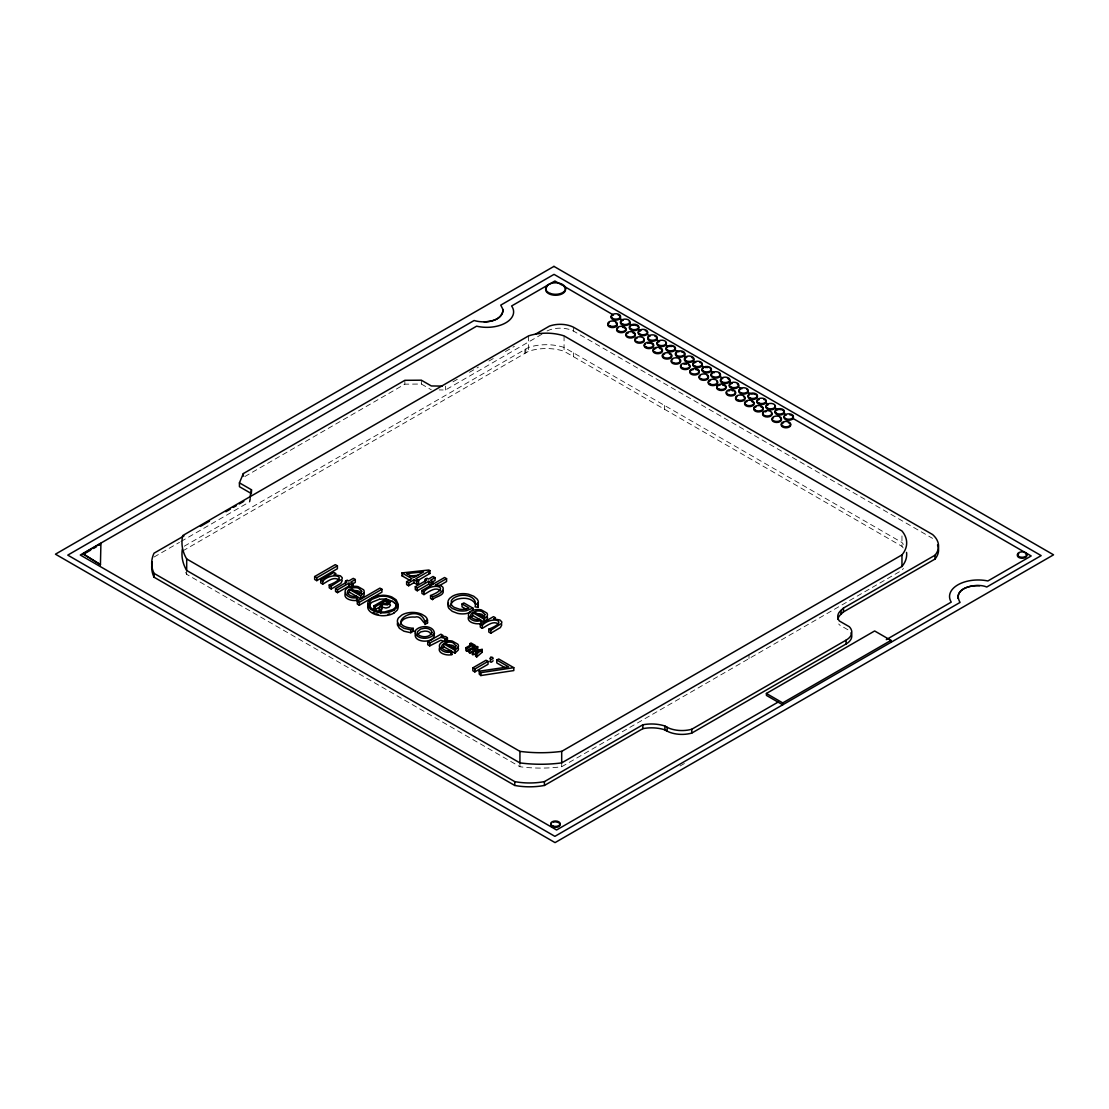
<?xml version="1.0" encoding="UTF-8"?>
<svg xmlns="http://www.w3.org/2000/svg" width="1109" height="1109" viewBox="0 0 1109 1109"><rect width="100%" height="100%" fill="white"/><g stroke="black" fill="none" stroke-linecap="round" stroke-linejoin="round"><path stroke-width="0.75" stroke-dasharray="5 3.75" d="M180.975 541.483L249.802 501.739L251.147 495.266M541.927 334.239L445.458 389.994L439.178 389.911M244.812 476.565L404.854 384.171L421.337 384.033L431.332 389.8M452.957 381.815L458.946 378.363M469.44 372.305L478.436 367.107M488.917 361.049L494.919 357.583M505.413 351.539L514.396 346.341M154.04 557.037L179.478 542.343M184.26 546.21L528.591 347.422A35.765 20.641 0 0 1 564.065 347.422L901.964 542.509A47.978 27.697 0 0 1 903.391 544.394M182.763 550.923L528.591 351.262A35.765 20.641 0 0 1 564.065 351.262L901.964 546.349A47.978 27.697 0 0 1 903.391 548.248M185.647 572.452A89.302 51.555 0 0 0 186.686 574.337L519.927 766.735A93.78 54.147 0 0 0 561.695 766.735L901.964 570.289A47.978 27.697 0 0 0 903.391 568.404M680.053 766.014L684.544 763.422M547.056 330.967L549.385 329.969A20.17 11.645 0 0 1 573.644 331.147L932.572 538.364M847.9 629.76L839.333 624.811A19.13 11.048 0 0 1 838.764 623.951M901.964 535.91L901.964 546.349M748.991 654.767L748.991 658.607M664.568 405.45L664.568 409.29M573.644 327.294L573.644 331.147M573.492 352.87L573.492 356.71M564.065 335.888L564.065 351.262M561.695 762.895L561.695 766.735M528.591 335.888L528.591 351.262M525.832 349.016L525.832 352.87M524.89 349.557L524.89 353.411M519.927 762.895L519.927 766.735M445.458 386.14L445.458 389.994M421.337 380.193L421.337 384.033M404.854 380.318L404.854 384.171M249.802 499.175L249.802 501.739M186.686 570.497L186.686 574.337"/><path stroke-width="1.5" d="M100.434 564.661L100.919 543.41L82.939 553.793L100.434 564.661L82.939 553.793M503.042 310.922C501.712 319.337 491.342 321.665 484.134 321.846M477.743 602.936A14.472 8.359 0 0 1 478.326 605.07L477.965 607.288L475.096 606.859C478.201 596.531 464.588 593.301 457.171 596.365A12.698 7.333 0 0 0 451.363 600.69L451.238 604.253A11.728 6.765 0 0 0 454.385 607.455L459.57 609.215A9.953 5.753 0 0 0 463.41 609.368A9.634 5.559 0 0 0 468.857 607.898L462.037 603.961L462.037 606.845L466.127 609.215M249.802 497.899L251.48 489.79L239.433 482.845L243.315 473.585L404.854 380.318L421.337 380.193L431.332 385.96L442.311 386.098M369.311 606.886L369.754 604.918A13.474 7.777 0 0 1 372.056 602.173L379.444 599.29M400.446 624.117C401.652 617.838 409.651 616.632 415.016 617.103C421.947 614.802 423.375 626.654 427.506 623.05L427.506 620.167A13.474 7.777 0 0 0 425.038 616.216L421.739 614.247A15.471 8.927 0 0 0 416.332 612.709L414.433 612.487A14.791 8.539 0 0 0 406.851 613.069A15.276 8.817 0 0 0 401.888 614.996L398.547 617.852A14.68 8.47 0 0 0 397.507 622.204L399.434 625.448L403.967 628.332L410.76 629.829L413.283 628.373L413.283 631.257L410.76 632.712L403.967 631.215L399.434 628.332L397.507 625.102A14.68 8.47 0 0 1 397.535 622.87M450.906 605.348L451.363 603.573A12.698 7.333 0 0 1 457.171 599.248C463.091 597.529 471.145 597.654 474.943 603.282M477.965 607.288L478.326 602.187A14.472 8.359 0 0 0 477.106 599.026L473.723 596.226L468.663 594.272A14.569 8.415 0 0 0 463.021 593.648A14.708 8.498 0 0 0 459.209 593.967L457.365 594.341A15.651 9.038 0 0 0 452.361 596.295L449.963 598.098A14.944 8.622 0 0 0 448.091 601.217L447.939 602.312A14.569 8.415 0 0 0 448.965 605.569L452.264 608.453L457.56 610.491A13.544 7.818 0 0 0 466.307 610.712L472.933 608.134L472.933 611.031M380.872 612.736L382.522 604.322L387.554 604.932L390.451 602.339L386.098 598.818L373.927 605.847L373.927 608.73L375.327 609.548L380.9 606.332L380.9 603.448L379.278 608.938L379.278 611.821L380.872 612.736L382.522 604.322M470.646 617.685L472.711 615.481L472.711 612.598L483.926 619.072L483.926 621.955L472.711 615.481M415.528 633.184C411.924 643.65 437.182 643.899 433.979 633.35M345.523 592.774C342.251 599.137 353.161 601.577 357.611 600.163L357.611 597.28L356.377 596.06C352.343 597.959 343.346 593.121 349.418 589.35L360.633 595.824L360.633 598.708L349.418 592.234L349.418 589.35M439.802 647.212C436.53 653.561 447.44 656.015 451.89 654.587L451.89 651.704L450.656 650.484C446.622 652.383 437.625 647.545 443.697 643.788L454.912 650.248L454.912 653.146L443.697 646.672L443.697 643.788M468.816 616.022C465.544 622.371 476.44 624.824 480.89 623.41L480.89 620.527L479.67 619.307C475.636 621.206 466.639 616.354 472.711 612.598M417.511 634.528L420.768 631.894L424.705 631.118A6.973 4.02 0 0 1 428.767 631.77L431.997 634.598M648.363 337.164A4.713 2.717 0 0 0 650.096 340.879A4.713 2.717 0 0 0 656.528 339.881L656.999 339.229A4.713 2.717 0 0 0 654.795 336.166M468.816 649.43L476.87 646.325L477.716 646.824L474.818 650.512L482.165 649.389L482.165 652.272L476.759 656.902L475.553 656.209L475.553 653.326L478.936 650.484L472.988 651.995L472.268 651.579L474.985 648.183L469.966 650.096L468.816 649.43L468.816 652.314L469.966 652.979L472.434 651.995M347.755 593.675L349.418 592.234M442.034 648.113L443.697 646.672M152.28 562.027A66.193 38.219 0 0 0 154.04 577.207L514.728 785.449A48.02 27.725 0 0 0 544.436 785.449L642.832 728.655A27.268 15.748 0 0 1 664.901 729.861L668.477 731.801A22.36 12.906 0 0 0 691.78 733.077L846.112 643.969L846.112 640.129A19.407 11.201 0 0 0 849.328 626.737L839.333 620.971A19.13 11.048 0 0 1 840.996 610.394L843.464 608.065L934.998 555.235A36.652 21.168 0 0 0 932.572 534.524L573.644 327.294A20.17 11.645 0 0 0 549.385 326.129L535.384 334.225M837.822 619.404A19.13 11.048 0 0 1 840.996 614.234L843.464 611.918L934.998 559.075A36.652 21.168 0 0 0 937.521 544.963M476.759 656.902L476.759 654.019L482.165 649.389M393.75 610.297L397.064 607.427A14.958 8.636 0 0 0 398.145 604.142L396.135 599.803L392.004 597.086A15.318 8.844 0 0 0 386.639 595.561A14.985 8.65 0 0 0 382.799 595.27L377.129 595.921L372.167 597.834A15.276 8.817 0 0 0 368.84 600.69A14.791 8.539 0 0 0 367.828 605.07L368.202 606.179M393.75 613.18L397.064 610.31A14.958 8.636 0 0 0 398.145 607.025L397.646 604.793M360.633 595.824L363.849 592.858A8.11 4.686 0 0 0 363.558 589.794L358.055 586.633A8.941 5.157 0 0 0 352.704 586.425C338.287 588.047 346.965 600.926 357.611 597.28M360.633 598.708L363.849 595.741A8.11 4.686 0 0 0 363.558 592.677M483.926 619.072L487.142 616.105A8.11 4.686 0 0 0 486.837 613.027L481.348 609.881A8.941 5.157 0 0 0 475.983 609.673C461.58 611.295 470.258 624.159 480.89 620.527M483.926 621.955L487.142 618.988A8.11 4.686 0 0 0 487.336 616.937M454.912 650.248L458.128 647.296A8.11 4.686 0 0 0 457.837 644.218L452.333 641.071A8.941 5.157 0 0 0 446.982 640.863C432.565 642.471 441.243 655.35 451.89 651.704M454.912 653.146L458.128 650.179A8.11 4.686 0 0 0 457.837 647.101M82.939 554.569L90.633 550.133M93.503 548.47L96.386 546.806M183.969 535.91L154.04 553.183A66.193 38.219 0 0 0 154.04 573.367L154.04 577.207M200.424 526.401L209.407 521.216M225.862 511.72L230.353 509.128M233.347 507.395L236.342 505.676M239.322 503.943L243.814 501.351M314.651 576.555L335.306 564.633L337.413 565.853L337.413 568.737L316.758 580.659L314.651 579.439L314.651 576.555L316.758 577.775L337.413 565.853M338.869 579.799C333.504 576.015 327.28 581.809 322.733 584.096L320.723 582.946L320.723 580.062L333.934 572.438L335.93 573.589L334.045 574.684L340.38 575.807L342.251 577.72L342.113 579.092L331.231 586.12L329.221 584.97L329.221 587.853L331.231 589.004L340.823 583.376L342.251 580.603M320.723 580.062L322.733 581.213C331.05 571.592 351.359 576.264 329.221 584.97M345.467 584.041L345.467 581.158L347.256 580.132L348.739 580.991L353.286 578.357L355.296 579.522L355.296 582.405L351.886 584.374M355.296 579.522L350.749 582.142L353.119 583.514L353.119 586.398L351.345 587.437L348.961 586.051L337.538 592.65L335.528 591.499L335.528 588.616L346.951 582.017L345.467 581.158M335.528 588.616L337.538 589.766L348.961 583.168L351.345 584.554L353.119 583.514M410.51 580.714L401.985 575.793L401.985 572.909L428.836 569.998L429.904 570.622L429.904 573.505L417.178 580.853M357.292 601.175L379.916 588.103L381.926 589.253L381.926 592.137L359.288 605.209L357.292 604.058L357.292 601.175L359.288 602.326L381.926 589.253M401.985 575.793L402.706 575.377M429.904 570.622L415.764 578.787L418.592 580.409L418.592 583.292L416.79 584.332L413.962 582.71L408.653 585.774L406.615 584.595L406.615 581.712L411.924 578.648L401.985 572.909M406.615 581.712L408.653 582.89L413.962 579.827L416.79 581.449L418.592 580.409M373.927 605.847L375.327 606.665L380.9 603.448M386.306 600.329L382.078 602.769L386.459 603.975L388.51 602.187C386.251 597.959 384.892 603.532 387.984 604.322M425.232 582.156L425.232 579.272L427.007 578.246L428.49 579.092L433.037 576.472L435.047 577.637L435.047 580.52L431.096 582.655L428.726 581.282L417.289 587.881L415.293 586.716L415.293 589.6L417.289 590.764L428.726 584.166L431.096 585.538L431.096 582.655M415.293 586.716L426.715 580.132L425.232 579.272M435.047 577.637L430.5 580.257L432.884 581.629L432.884 584.512M440.55 590.792C435.449 586.065 428.462 592.234 423.943 594.604L421.933 593.44L421.933 590.556L444.57 577.498L446.58 578.648L446.58 581.532L438.11 586.425M421.933 590.556L423.943 591.721C432.108 582.045 452.666 586.883 430.542 595.533L430.542 598.416L432.552 599.567C434.839 596.545 444.751 595.796 443.129 590.459M446.58 578.648L435.282 585.164C449.284 584.914 442.408 594.258 432.552 596.684L430.542 595.533M424.955 624.519L424.899 621.608L427.506 620.167M462.037 603.961L463.867 602.908L472.933 608.134M427.727 641.834L440.925 634.209L442.935 635.374L441.188 636.441L445.263 636.538A4.99 2.883 0 0 1 447.426 637.966L447.426 640.85L445.056 641.709L440.814 640.267L429.724 645.882L427.727 644.717L427.727 641.834L429.724 642.998L440.814 637.384L444.64 638.299L445.056 641.709M498.44 623.993C493.075 620.208 486.851 626.003 482.304 628.29L480.294 627.139L480.294 624.256L493.505 616.632L495.501 617.782L493.616 618.877L499.951 620L501.822 621.913L501.684 623.286L490.802 630.314L488.792 629.163L488.792 632.047L490.802 633.197L500.395 627.569L501.822 624.797M480.294 624.256L482.304 625.407C490.622 615.786 510.93 620.458 488.792 629.163M469.939 646.505L469.939 643.622L471.048 642.998L475.29 645.438L474.181 646.076L472.642 645.188L467.055 648.418L465.877 647.739L465.877 650.623L467.055 651.302L472.642 648.072L472.642 645.188M465.877 647.739L471.477 644.509L469.939 643.622M472.822 667.868L486.033 660.243L488.029 661.408L488.029 664.291L474.832 671.915L472.822 670.751L472.822 667.868L474.832 669.032L488.029 661.408M496.79 660.035L498.676 658.954L513.8 667.673L513.8 670.571L480.793 675.547L479.227 674.078L479.227 671.181L508.615 666.856L496.79 660.035L496.79 662.932L505.662 668.048M186.686 558.964L519.927 751.361A93.78 54.147 0 0 0 561.695 751.361L901.964 554.902A47.978 27.697 0 0 0 901.964 530.975L564.065 335.888A35.765 20.641 0 0 0 528.591 335.888L182.763 535.55A89.302 51.555 0 0 0 186.686 558.964L186.686 570.497L519.927 762.895A93.78 54.147 0 0 0 561.695 762.895L901.964 566.449A47.978 27.697 0 0 0 906.552 552.421M154.04 573.367L514.728 781.609A48.02 27.725 0 0 0 544.436 781.609L642.832 724.801A27.268 15.748 0 0 1 664.901 726.007L668.477 727.961A22.36 12.906 0 0 0 691.78 729.237L846.112 640.129M890.971 640.392L782.732 702.898L782.732 704.811L766.402 695.385L766.402 693.458L874.641 630.966L890.971 640.392L890.971 642.319M778.047 702.122L556.566 829.989L80.278 555.013L476.62 326.171A26.796 15.471 0 0 0 505.773 322.816A26.796 15.471 0 0 0 511.596 305.987L554.902 280.993L562.623 285.457M886.299 639.616L951.245 602.118A28.598 16.51 0 0 1 957.913 584.817A28.598 16.51 0 0 1 987.883 580.964L1031.19 555.969L793.046 418.481M470.812 612.14L466.307 613.596A13.544 7.818 0 0 1 457.56 613.374L452.264 611.336L448.965 608.453A14.569 8.415 0 0 1 447.939 605.195L448.091 604.1A14.944 8.622 0 0 1 448.48 603.033M490.774 657.29L489.818 658.649A1.816 1.054 0 0 0 491.495 659.301L493.158 658.663L492.743 657.54A1.816 1.054 0 0 0 490.843 657.277M490.774 660.174L489.818 661.532A1.816 1.054 0 0 0 491.495 662.184L493.131 660.77M445.056 638.826L447.426 637.966M388.081 614.275L389.689 613.818M472.268 651.579L472.268 654.462L475.913 654.102M678.902 351.872L674.937 350.292M778.463 409.665L775.011 408.07M786.336 415.14L784.035 413.283M479.227 671.181L480.793 672.664L513.8 667.673M410.053 576.07L418.384 575.266M979.58 585.76C971.373 585.164 957.469 587.784 957.871 598.306M475.096 603.975L477.965 604.405M376.298 613.804L377.906 614.261M382.522 607.205L385.946 608.037L389.009 607.219L390.451 605.223L389.855 604.128M392.544 598.527L387.97 596.739A13.197 7.624 0 0 0 379.444 596.406L372.056 599.29A13.474 7.777 0 0 0 369.741 602.035L369.754 605.999A13.668 7.888 0 0 0 373.345 609.59L379.569 611.711A13.086 7.555 0 0 0 384.726 611.918L392.628 609.617A13.336 7.694 0 0 0 395.594 607.039L396.454 603.088A13.474 7.777 0 0 0 395.566 601.133M392.544 601.411L387.97 599.622A13.197 7.624 0 0 0 379.444 599.29M373.345 612.473L374.773 613.208M564.093 286.302L613.471 315.025A4.713 2.717 0 0 0 612.501 315.469M620.028 318.588L623.078 320.349M629.357 323.98L632.879 325.297A4.713 2.717 0 0 1 634.098 325.214M638.285 329.137L640.836 330.607M647.101 334.225L650.096 336.166A4.713 2.717 0 0 0 649.112 336.595M656.639 339.728L659.605 341.433M665.885 345.065L668.658 346.66M684.308 355.712L686.776 357.348A4.713 2.717 0 0 0 685.806 361.631A4.713 2.717 0 0 0 693.208 361.063L693.679 360.411A4.713 2.717 0 0 0 691.489 357.348M693.319 360.91L695.87 362.38M701.914 365.873L705.476 367.536A4.713 2.717 0 0 1 707.916 367.536M711.049 371.141L714.03 372.86M720.088 376.353L722.791 378.46A4.713 2.717 0 0 0 721.82 378.89M729.5 381.787L732.273 383.395M738.317 386.889L741.796 388.899M747.854 392.392L751.514 394.111A4.713 2.717 0 0 1 752.734 394.014M765.889 402.803L767.941 403.995M766.402 693.458L782.732 702.898M428.836 572.882L429.904 573.505M251.48 493.644L239.433 486.685L239.433 482.845M481.292 651.759L482.165 652.272M424.899 621.608C418.731 601.466 382.023 625.559 413.241 628.346L413.283 631.257M475.553 653.326L476.759 654.019M379.278 608.938L380.872 609.853M370.877 609.298L372.291 610.227A15.401 8.886 0 0 0 377.393 612.196L381.163 612.778A15.152 8.747 0 0 0 386.944 612.57A14.847 8.567 0 0 0 388.788 612.21A14.958 8.636 0 0 0 393.792 610.283M450.656 653.367L451.89 654.587M356.377 598.943L357.611 600.163M455.896 648.003L452.999 645.604A6.294 3.632 0 0 0 447.274 645.188M361.617 593.578L358.72 591.18A6.294 3.632 0 0 0 352.995 590.764M485.007 617.463L481.999 614.428A6.294 3.632 0 0 0 478.603 613.79M934.998 555.235L934.998 559.075M901.964 554.902L901.964 566.449M843.464 608.065L843.464 611.918M840.996 610.394L840.996 614.234M691.78 729.237L691.78 733.077M667.147 727.31L667.147 731.164L664.901 729.861L664.901 726.007M642.832 724.801L642.832 728.655M561.695 751.361L561.695 762.895M544.436 781.609L544.436 785.449M519.927 751.361L519.927 762.895M514.728 781.609L514.728 785.449M490.802 630.314L490.802 633.197M482.304 625.407L482.304 628.29M480.793 672.664L480.793 675.547M477.716 646.824L477.716 649.708M474.832 669.032L474.832 671.915M472.988 651.995L472.988 654.878M469.966 650.096L469.966 652.979M467.055 648.418L467.055 651.302M432.552 596.684L432.552 599.567M429.724 642.998L429.724 645.882M428.726 581.282L428.726 584.166M423.943 591.721L423.943 594.604M417.289 587.881L417.289 590.764M416.79 581.449L416.79 584.332M413.962 579.827L413.962 582.71M410.76 629.829L410.76 632.712M408.653 582.89L408.653 585.774M375.327 606.665L375.327 609.548M359.288 602.326L359.288 605.209M351.345 584.554L351.345 587.437M348.961 583.168L348.961 586.051M337.538 589.766L337.538 592.65M331.231 586.12L331.231 589.004M322.733 581.213L322.733 584.096M316.758 577.775L316.758 580.659M251.48 489.79L251.48 492.354M243.315 473.585L243.315 476.149M100.919 543.41L99.255 545.143L99.255 544.38M83.438 553.502L83.438 554.278M850.963 632.795A19.407 11.201 0 0 1 846.112 643.969M186.686 570.497A89.302 51.555 0 0 1 182.375 549.052M618.184 315.025A4.713 2.717 0 0 1 620.375 318.089L619.917 318.74A4.713 2.717 0 0 1 613.471 319.739A4.713 2.717 0 0 1 611.752 316.023M622.814 320.418A4.713 2.717 0 0 0 621.83 324.701A4.713 2.717 0 0 0 629.247 324.133L629.718 323.481A4.713 2.717 0 0 0 629.247 321.416M630.758 326.004A4.713 2.717 0 0 0 631.229 330.094A4.713 2.717 0 0 0 638.174 329.29L638.645 328.638A4.713 2.717 0 0 0 637.425 326.004M635.318 325.297A4.713 2.717 0 0 1 636.455 325.575M640.558 330.662A4.713 2.717 0 0 0 639.588 334.946A4.713 2.717 0 0 0 646.991 334.377L647.462 333.726A4.713 2.717 0 0 0 646.991 331.66M645.272 330.662A4.713 2.717 0 0 1 646.242 331.092M659.328 341.503A4.713 2.717 0 0 0 658.358 345.786A4.713 2.717 0 0 0 665.76 345.218L666.232 344.566A4.713 2.717 0 0 0 665.76 342.501M667.41 347.159A4.713 2.717 0 0 0 667.868 351.248A4.713 2.717 0 0 0 674.813 350.444L675.284 349.792A4.713 2.717 0 0 0 674.064 347.159M669.517 346.465A4.713 2.717 0 0 1 671.957 346.465M676.795 352.579A4.713 2.717 0 0 0 677.252 356.654A4.713 2.717 0 0 0 684.198 355.864L684.669 355.213A4.713 2.717 0 0 0 683.449 352.579M681.342 351.872A4.713 2.717 0 0 1 682.479 352.149M615.828 322.927A4.713 2.717 0 0 1 615.828 326.767A4.713 2.717 0 0 1 609.174 326.767A4.713 2.717 0 0 1 609.174 322.927M624.672 328.028A4.713 2.717 0 0 1 624.672 331.882A4.713 2.717 0 0 1 618.018 331.882A4.713 2.717 0 0 1 618.018 328.028M622.565 327.321A4.713 2.717 0 0 1 623.702 327.599M632.962 332.936A4.713 2.717 0 0 1 634.209 337.039A4.713 2.717 0 0 1 627.001 337.039A4.713 2.717 0 0 1 628.248 332.936M643.622 339.104A4.713 2.717 0 0 1 641.903 342.82A4.713 2.717 0 0 1 635.471 341.822A4.713 2.717 0 0 1 637.19 338.106M651.274 343.513A4.713 2.717 0 0 1 652.771 347.436A4.713 2.717 0 0 1 645.882 347.949A4.713 2.717 0 0 1 645.59 343.942M647.698 343.236A4.713 2.717 0 0 1 650.137 343.236M661.435 349.28A4.713 2.717 0 0 1 660.964 352.939A4.713 2.717 0 0 1 654.601 352.995A4.713 2.717 0 0 1 653.963 349.335M654.823 348.822A4.713 2.717 0 0 1 655.876 348.462M659.481 348.434A4.713 2.717 0 0 1 660.562 348.78M669.392 353.979A4.713 2.717 0 0 1 670.64 358.082A4.713 2.717 0 0 1 663.432 358.082A4.713 2.717 0 0 1 664.679 353.979M680.482 360.758A4.713 2.717 0 0 1 675.922 364.182A4.713 2.717 0 0 1 671.375 360.758M671.846 360.106A4.713 2.717 0 0 1 672.595 359.538M679.263 359.538A4.713 2.717 0 0 1 680.011 360.106M688.564 364.916A4.713 2.717 0 0 1 688.841 368.59A4.713 2.717 0 0 1 682.534 369.061A4.713 2.717 0 0 1 681.148 365.471M684.017 364.209A4.713 2.717 0 0 1 686.457 364.209M693.485 363.53A4.713 2.717 0 0 0 695.218 367.245A4.713 2.717 0 0 0 701.65 366.247L702.122 365.596A4.713 2.717 0 0 0 701.65 363.53M694.234 362.962A4.713 2.717 0 0 1 695.218 362.532M699.918 362.532A4.713 2.717 0 0 1 700.902 362.962M703.369 368.23A4.713 2.717 0 0 0 703.827 372.319A4.713 2.717 0 0 0 710.772 371.515L711.243 370.863A4.713 2.717 0 0 0 710.023 368.23M712.394 373.456A4.713 2.717 0 0 0 712.865 377.531A4.713 2.717 0 0 0 719.81 376.741L720.282 376.076A4.713 2.717 0 0 0 720.282 374.676M719.062 373.456A4.713 2.717 0 0 1 719.81 374.01M721.072 379.458A4.713 2.717 0 0 0 722.791 383.173A4.713 2.717 0 0 0 729.223 382.175L729.694 381.51A4.713 2.717 0 0 0 729.223 379.458M727.504 378.46A4.713 2.717 0 0 1 728.474 378.89M731.607 383.548A4.713 2.717 0 0 0 730.637 387.831A4.713 2.717 0 0 0 738.053 387.263L738.525 386.611A4.713 2.717 0 0 0 737.305 383.977M738.954 390.701A4.713 2.717 0 0 0 741.699 393.917A4.713 2.717 0 0 0 747.577 392.766L748.048 392.115A4.713 2.717 0 0 0 748.048 390.701M739.412 390.049A4.713 2.717 0 0 1 740.16 389.481M746.828 389.481A4.713 2.717 0 0 1 747.577 390.049M749.393 394.818A4.713 2.717 0 0 0 749.864 398.893A4.713 2.717 0 0 0 756.809 398.089L757.281 397.438A4.713 2.717 0 0 0 756.061 394.818M753.94 394.111A4.713 2.717 0 0 1 755.077 394.374M759.194 399.476A4.713 2.717 0 0 0 758.209 403.745A4.713 2.717 0 0 0 765.626 403.191L766.097 402.525A4.713 2.717 0 0 0 765.626 400.46M763.893 399.476A4.713 2.717 0 0 1 764.877 399.905M766.582 405.728A4.713 2.717 0 0 0 768.315 409.443A4.713 2.717 0 0 0 774.747 408.445L775.219 407.793A4.713 2.717 0 0 0 774.747 405.728M767.331 405.173A4.713 2.717 0 0 1 768.315 404.73M777.326 409.942A4.713 2.717 0 0 0 776.355 414.225A4.713 2.717 0 0 0 783.758 413.657L784.229 413.005A4.713 2.717 0 0 0 782.039 409.942M779.682 409.581A4.713 2.717 0 0 1 780.902 409.665M784.617 416.138A4.713 2.717 0 0 0 786.336 419.854A4.713 2.717 0 0 0 792.769 418.855L793.24 418.204A4.713 2.717 0 0 0 792.02 415.57M789.913 414.877A4.713 2.717 0 0 1 791.05 415.14M697.866 370.337A4.713 2.717 0 0 1 697.866 374.19A4.713 2.717 0 0 1 691.198 374.19A4.713 2.717 0 0 1 691.198 370.337M692.182 369.907A4.713 2.717 0 0 1 693.319 369.644M695.745 369.644A4.713 2.717 0 0 1 696.882 369.907M708.332 376.894A4.713 2.717 0 0 1 703.771 380.318A4.713 2.717 0 0 1 699.224 376.894M699.696 376.242A4.713 2.717 0 0 1 700.444 375.688M707.112 375.688A4.713 2.717 0 0 1 707.861 376.242M717.01 381.524A4.713 2.717 0 0 1 712.935 385.613A4.713 2.717 0 0 1 708.859 381.524M709.608 380.969A4.713 2.717 0 0 1 710.578 380.539M725.91 387.055A4.713 2.717 0 0 1 721.363 390.479A4.713 2.717 0 0 1 716.816 387.055M717.287 386.389A4.713 2.717 0 0 1 718.036 385.835M719.006 385.405A4.713 2.717 0 0 1 720.143 385.128M722.583 385.128A4.713 2.717 0 0 1 723.72 385.405M724.69 385.835A4.713 2.717 0 0 1 725.438 386.389M735.004 391.921A4.713 2.717 0 0 1 730.914 395.996A4.713 2.717 0 0 1 726.839 391.921M728.571 390.923A4.713 2.717 0 0 1 729.694 390.645M732.134 390.645A4.713 2.717 0 0 1 733.271 390.923M744.832 397.979A4.713 2.717 0 0 1 740.271 401.403A4.713 2.717 0 0 1 735.724 397.979M736.196 397.313A4.713 2.717 0 0 1 736.944 396.759M743.612 396.759A4.713 2.717 0 0 1 744.361 397.313M753.399 402.539A4.713 2.717 0 0 1 751.68 406.254A4.713 2.717 0 0 1 745.248 405.256A4.713 2.717 0 0 1 746.967 401.541M751.68 401.541A4.713 2.717 0 0 1 752.651 401.985M760.843 406.837A4.713 2.717 0 0 1 762.105 410.94A4.713 2.717 0 0 1 754.882 410.94A4.713 2.717 0 0 1 756.144 406.837M771.365 412.908A4.713 2.717 0 0 1 767.289 416.984A4.713 2.717 0 0 1 763.2 412.908M764.933 411.91A4.713 2.717 0 0 1 766.069 411.647M781.291 419.022A4.713 2.717 0 0 1 776.73 422.446A4.713 2.717 0 0 1 772.183 419.022M772.654 418.37A4.713 2.717 0 0 1 773.403 417.802M780.071 417.802A4.713 2.717 0 0 1 780.819 418.37M790.065 423.707A4.713 2.717 0 0 1 788.347 427.422A4.713 2.717 0 0 1 781.9 426.424A4.713 2.717 0 0 1 783.633 422.709M788.347 422.709A4.713 2.717 0 0 1 789.317 423.139M555.678 821.949A4.713 2.717 0 0 1 560.045 825.276A4.713 2.717 0 0 1 553.627 827.175A4.713 2.717 0 0 1 551.492 823.197M553.294 822.254A4.713 2.717 0 0 1 554.458 822.005M1025.437 553.613A4.713 2.717 0 0 1 1025.437 557.467A4.713 2.717 0 0 1 1018.783 557.467A4.713 2.717 0 0 1 1018.783 553.613M564.218 286.649A9.967 5.753 0 0 1 555.581 295.271A9.967 5.753 0 0 1 546.959 286.649M393.792 613.166A14.958 8.636 0 0 1 385.059 615.634A15.152 8.747 0 0 1 381.163 615.661L377.393 615.079A15.401 8.886 0 0 1 372.291 613.111L370.877 612.182A15.471 8.927 0 0 1 368.202 609.063L367.828 607.954A14.791 8.539 0 0 1 368.84 603.573M394.79 603.102A13.474 7.777 0 0 1 396.454 605.971M392.267 601.369A13.474 7.777 0 0 1 394.485 603.033M426.286 620.333A13.474 7.777 0 0 1 427.506 623.05M446.414 639.935A4.99 2.883 0 0 1 447.426 640.85M371.044 609.395A15.401 8.886 0 0 1 368.382 606.29M392.267 598.472A13.474 7.777 0 0 1 395.248 601.064M503.112 309.758C501.531 322.428 483.912 323.426 474.111 320.515L67.76 555.124L554.888 836.352L960.075 602.423C951.203 588.02 976.807 582.419 986.719 587.035L1041.171 555.609L554.043 274.367L500.755 305.127L503.112 309.758M414.932 631.326C415.223 639.99 430.68 640.35 434.451 633.613C434.201 624.949 418.703 624.561 414.932 631.326M432.053 632.504C430.029 637.536 422.266 637.814 418.398 634.75A6.654 3.84 0 0 1 417.511 631.645L420.768 629.011L424.705 628.235A6.973 4.02 0 0 1 428.767 628.886L430.985 630.175L432.053 632.504M361.714 591.333L360.037 593.883L350.86 588.574L352.995 587.881A6.294 3.632 0 0 1 358.72 588.297L361.714 591.333M455.993 645.771L454.316 648.308L445.139 643.012L447.274 642.305A6.294 3.632 0 0 1 452.999 642.721L455.993 645.771M485.007 614.58L483.33 617.117L474.153 611.821L476.288 611.128A6.294 3.632 0 0 1 481.999 611.544L485.007 614.58M553.946 266.382L55.45 554.181L555.054 842.618L1053.55 554.819L553.946 266.382M406.712 573.505L413.74 577.609L423.499 571.967L406.712 573.505M610.144 326.046A4.713 2.717 0 0 0 617.214 323.689A4.713 2.717 0 0 0 610.144 321.333A4.713 2.717 0 0 0 610.144 326.046M618.988 331.341A4.713 2.717 0 0 0 626.058 328.985A4.713 2.717 0 0 0 618.988 326.642A4.713 2.717 0 0 0 618.988 331.341M612.501 318.352A4.713 2.717 0 0 0 620.375 317.132A4.713 2.717 0 0 0 614.608 313.792A4.713 2.717 0 0 0 612.501 318.352M622.814 324.175A4.713 2.717 0 0 0 629.87 321.818A4.713 2.717 0 0 0 622.814 319.461A4.713 2.717 0 0 0 622.814 324.175M631.742 329.318A4.713 2.717 0 0 0 638.812 326.975A4.713 2.717 0 0 0 631.742 324.618A4.713 2.717 0 0 0 631.742 329.318M637.19 341.849A4.713 2.717 0 0 0 644.26 339.493A4.713 2.717 0 0 0 637.19 337.136A4.713 2.717 0 0 0 637.19 341.849M628.248 336.692A4.713 2.717 0 0 0 635.318 334.336A4.713 2.717 0 0 0 628.248 331.979A4.713 2.717 0 0 0 628.248 336.692M640.558 334.419A4.713 2.717 0 0 0 647.628 332.062A4.713 2.717 0 0 0 640.558 329.706A4.713 2.717 0 0 0 640.558 334.419M649.112 339.479A4.713 2.717 0 0 0 656.999 338.273A4.713 2.717 0 0 0 651.233 334.932A4.713 2.717 0 0 0 649.112 339.479M646.561 347.269A4.713 2.717 0 0 0 653.631 344.913A4.713 2.717 0 0 0 646.561 342.556A4.713 2.717 0 0 0 646.561 347.269M654.92 352.177A4.713 2.717 0 0 0 662.42 350.319A4.713 2.717 0 0 0 655.876 347.505A4.713 2.717 0 0 0 654.92 352.177M663.709 357.292A4.713 2.717 0 0 0 671.583 356.072A4.713 2.717 0 0 0 665.816 352.745A4.713 2.717 0 0 0 663.709 357.292M673.579 362.865A4.713 2.717 0 0 0 680.635 360.508A4.713 2.717 0 0 0 673.579 358.152A4.713 2.717 0 0 0 673.579 362.865M682.881 368.23A4.713 2.717 0 0 0 689.937 365.873A4.713 2.717 0 0 0 682.881 363.516A4.713 2.717 0 0 0 682.881 368.23M658.358 344.816A4.713 2.717 0 0 0 666.232 343.596A4.713 2.717 0 0 0 660.465 340.269A4.713 2.717 0 0 0 658.358 344.816M667.41 350.042A4.713 2.717 0 0 0 675.284 348.822A4.713 2.717 0 0 0 669.517 345.495A4.713 2.717 0 0 0 667.41 350.042M676.795 355.462A4.713 2.717 0 0 0 684.669 354.242A4.713 2.717 0 0 0 678.902 350.915A4.713 2.717 0 0 0 676.795 355.462M685.806 360.661A4.713 2.717 0 0 0 693.679 359.455A4.713 2.717 0 0 0 687.913 356.114A4.713 2.717 0 0 0 685.806 360.661M692.182 373.664A4.713 2.717 0 0 0 699.238 371.307A4.713 2.717 0 0 0 692.182 368.95A4.713 2.717 0 0 0 692.182 373.664M695.218 366.275A4.713 2.717 0 0 0 702.274 363.932A4.713 2.717 0 0 0 695.218 361.576A4.713 2.717 0 0 0 695.218 366.275M701.429 379.001A4.713 2.717 0 0 0 708.485 376.644A4.713 2.717 0 0 0 701.429 374.288A4.713 2.717 0 0 0 701.429 379.001M703.369 371.127A4.713 2.717 0 0 0 711.243 369.907A4.713 2.717 0 0 0 705.476 366.566A4.713 2.717 0 0 0 703.369 371.127M552.892 825.997A4.713 2.717 0 0 0 560.156 823.835A4.713 2.717 0 0 0 553.294 821.284A4.713 2.717 0 0 0 552.892 825.997M1018.783 556.496A4.713 2.717 0 0 0 1026.657 555.276A4.713 2.717 0 0 0 1020.89 551.949A4.713 2.717 0 0 0 1018.783 556.496M713.378 376.769A4.713 2.717 0 0 0 720.448 374.412A4.713 2.717 0 0 0 713.378 372.056A4.713 2.717 0 0 0 713.378 376.769M710.578 384.282A4.713 2.717 0 0 0 717.648 381.926A4.713 2.717 0 0 0 710.578 379.569A4.713 2.717 0 0 0 710.578 384.282M721.82 381.773A4.713 2.717 0 0 0 729.694 380.553A4.713 2.717 0 0 0 723.927 377.226A4.713 2.717 0 0 0 721.82 381.773M719.006 389.148A4.713 2.717 0 0 0 726.076 386.791A4.713 2.717 0 0 0 719.006 384.435A4.713 2.717 0 0 0 719.006 389.148M728.571 394.665A4.713 2.717 0 0 0 735.627 392.309A4.713 2.717 0 0 0 728.571 389.952A4.713 2.717 0 0 0 728.571 394.665M731.607 387.304A4.713 2.717 0 0 0 738.677 384.948A4.713 2.717 0 0 0 731.607 382.591A4.713 2.717 0 0 0 731.607 387.304M737.929 400.072A4.713 2.717 0 0 0 744.985 397.715A4.713 2.717 0 0 0 737.929 395.358A4.713 2.717 0 0 0 737.929 400.072M741.145 392.794A4.713 2.717 0 0 0 748.215 390.451A4.713 2.717 0 0 0 741.145 388.095A4.713 2.717 0 0 0 741.145 392.794M750.377 398.131A4.713 2.717 0 0 0 757.433 395.774A4.713 2.717 0 0 0 750.377 393.418A4.713 2.717 0 0 0 750.377 398.131M745.997 404.868A4.713 2.717 0 0 0 753.87 403.648A4.713 2.717 0 0 0 748.104 400.307A4.713 2.717 0 0 0 745.997 404.868M759.194 403.219A4.713 2.717 0 0 0 766.25 400.862A4.713 2.717 0 0 0 759.194 398.505A4.713 2.717 0 0 0 759.194 403.219M767.331 408.057A4.713 2.717 0 0 0 775.219 406.837A4.713 2.717 0 0 0 769.452 403.496A4.713 2.717 0 0 0 767.331 408.057M755.16 410.15A4.713 2.717 0 0 0 763.047 408.93A4.713 2.717 0 0 0 757.267 405.603A4.713 2.717 0 0 0 755.16 410.15M764.933 415.667A4.713 2.717 0 0 0 771.989 413.31A4.713 2.717 0 0 0 764.933 410.954A4.713 2.717 0 0 0 764.933 415.667M776.355 413.255A4.713 2.717 0 0 0 784.229 412.035A4.713 2.717 0 0 0 778.463 408.708A4.713 2.717 0 0 0 776.355 413.255M785.366 418.467A4.713 2.717 0 0 0 793.24 417.247A4.713 2.717 0 0 0 787.473 413.907A4.713 2.717 0 0 0 785.366 418.467M783.633 426.466A4.713 2.717 0 0 0 790.689 424.109A4.713 2.717 0 0 0 783.633 421.753A4.713 2.717 0 0 0 783.633 426.466M773.403 420.685A4.713 2.717 0 0 0 781.291 419.465A4.713 2.717 0 0 0 775.51 416.138A4.713 2.717 0 0 0 773.403 420.685M550.605 293.538A9.967 5.753 0 0 0 565.548 288.562A9.967 5.753 0 0 0 550.605 283.571A9.967 5.753 0 0 0 550.605 293.538"/></g></svg>
